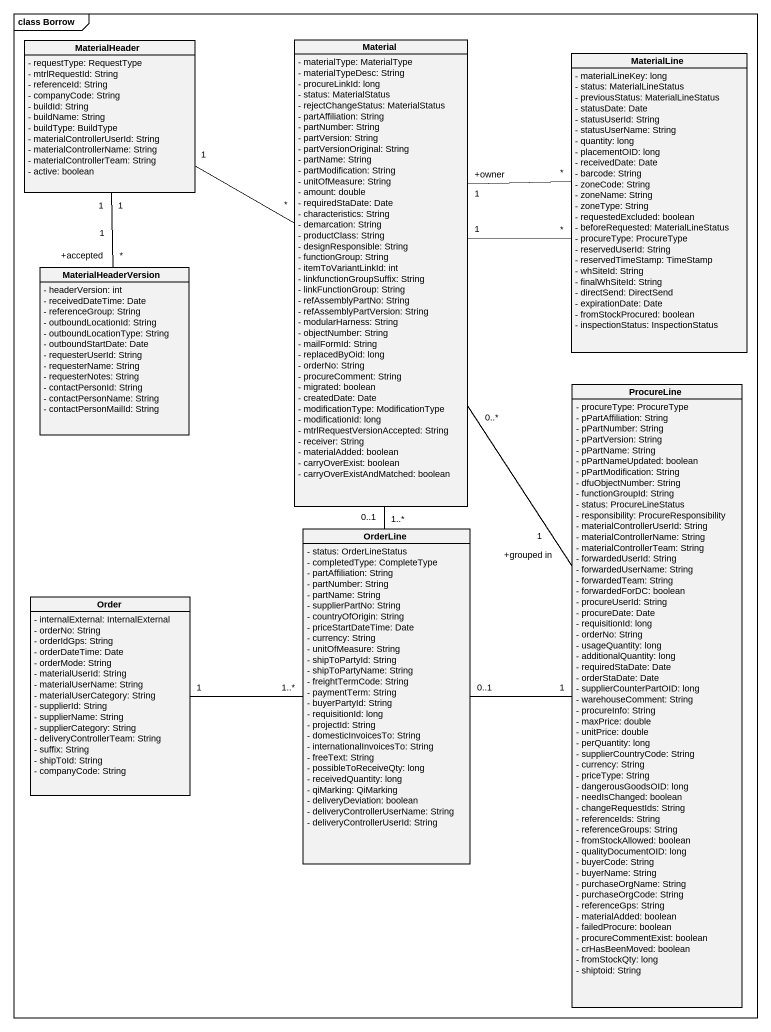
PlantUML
@startuml
mainframe class Borrow
hide circle
hide empty members
skinparam classAttributeIconSize 0
class MaterialHeader {
  - requestType: RequestType
  - mtrlRequestId: String
  - referenceId: String
  - companyCode: String
  - buildId: String
  - buildName: String
  - buildType: BuildType
  - materialControllerUserId: String
  - materialControllerName: String
  - materialControllerTeam: String
  - active: boolean
}
class Material {
  - materialType: MaterialType
  - materialTypeDesc: String
  - procureLinkId: long
  - status: MaterialStatus
  - rejectChangeStatus: MaterialStatus
  - partAffiliation: String
  - partNumber: String
  - partVersion: String
  - partVersionOriginal: String
  - partName: String
  - partModification: String
  - unitOfMeasure: String
  - amount: double
  - requiredStaDate: Date
  - characteristics: String
  - demarcation: String
  - productClass: String
  - designResponsible: String
  - functionGroup: String
  - itemToVariantLinkId: int
  - linkfunctionGroupSuffix: String
  - linkFunctionGroup: String
  - refAssemblyPartNo: String
  - refAssemblyPartVersion: String
  - modularHarness: String
  - objectNumber: String
  - mailFormId: String
  - replacedByOid: long
  - orderNo: String
  - procureComment: String
  - migrated: boolean
  - createdDate: Date
  - modificationType: ModificationType
  - modificationId: long
  - mtrlRequestVersionAccepted: String
  - receiver: String
  - materialAdded: boolean
  - carryOverExist: boolean
  - carryOverExistAndMatched: boolean
}
class MaterialLine {
  - materialLineKey: long
  - status: MaterialLineStatus
  - previousStatus: MaterialLineStatus
  - statusDate: Date
  - statusUserId: String
  - statusUserName: String
  - quantity: long
  - placementOID: long
  - receivedDate: Date
  - barcode: String
  - zoneCode: String
  - zoneName: String
  - zoneType: String
  - requestedExcluded: boolean
  - beforeRequested: MaterialLineStatus
  - procureType: ProcureType
  - reservedUserId: String
  - reservedTimeStamp: TimeStamp
  - whSiteId: String
  - finalWhSiteId: String
  - directSend: DirectSend
  - expirationDate: Date
  - fromStockProcured: boolean
  - inspectionStatus: InspectionStatus
}
class MaterialHeaderVersion {
  - headerVersion: int
  - receivedDateTime: Date
  - referenceGroup: String
  - outboundLocationId: String
  - outboundLocationType: String
  - outboundStartDate: Date
  - requesterUserId: String
  - requesterName: String
  - requesterNotes: String
  - contactPersonId: String
  - contactPersonName: String
  - contactPersonMailId: String
}
class ProcureLine {
  - procureType: ProcureType
  - pPartAffiliation: String
  - pPartNumber: String
  - pPartVersion: String
  - pPartName: String
  - pPartNameUpdated: boolean
  - pPartModification: String
  - dfuObjectNumber: String
  - functionGroupId: String
  - status: ProcureLineStatus
  - responsibility: ProcureResponsibility
  - materialControllerUserId: String
  - materialControllerName: String
  - materialControllerTeam: String
  - forwardedUserId: String
  - forwardedUserName: String
  - forwardedTeam: String
  - forwardedForDC: boolean
  - procureUserId: String
  - procureDate: Date
  - requisitionId: long
  - orderNo: String
  - usageQuantity: long
  - additionalQuantity: long
  - requiredStaDate: Date
  - orderStaDate: Date
  - supplierCounterPartOID: long
  - warehouseComment: String
  - procureInfo: String
  - maxPrice: double
  - unitPrice: double
  - perQuantity: long
  - supplierCountryCode: String
  - currency: String
  - priceType: String
  - dangerousGoodsOID: long
  - needIsChanged: boolean
  - changeRequestIds: String
  - referenceIds: String
  - referenceGroups: String
  - fromStockAllowed: boolean
  - qualityDocumentOID: long
  - buyerCode: String
  - buyerName: String
  - purchaseOrgName: String
  - purchaseOrgCode: String
  - referenceGps: String
  - materialAdded: boolean
  - failedProcure: boolean
  - procureCommentExist: boolean
  - crHasBeenMoved: boolean
  - fromStockQty: long
  - shiptoid: String
}
class OrderLine {
  - status: OrderLineStatus
  - completedType: CompleteType
  - partAffiliation: String
  - partNumber: String
  - partName: String
  - supplierPartNo: String
  - countryOfOrigin: String
  - priceStartDateTime: Date
  - currency: String
  - unitOfMeasure: String
  - shipToPartyId: String
  - shipToPartyName: String
  - freightTermCode: String
  - paymentTerm: String
  - buyerPartyId: String
  - requisitionId: long
  - projectId: String
  - domesticInvoicesTo: String
  - internationalInvoicesTo: String
  - freeText: String
  - possibleToReceiveQty: long
  - receivedQuantity: long
  - qiMarking: QiMarking
  - deliveryDeviation: boolean
  - deliveryControllerUserName: String
  - deliveryControllerUserId: String
}
class Order {
  - internalExternal: InternalExternal
  - orderNo: String
  - orderIdGps: String
  - orderDateTime: Date
  - orderMode: String
  - materialUserId: String
  - materialUserName: String
  - materialUserCategory: String
  - supplierId: String
  - supplierName: String
  - supplierCategory: String
  - deliveryControllerTeam: String
  - suffix: String
  - shipToId: String
  - companyCode: String
}
MaterialHeader "1" -right- "*" Material
MaterialHeader "1" -- "*" MaterialHeaderVersion
MaterialHeader "1" -- "+accepted\n1" MaterialHeaderVersion
Material "+owner\n1" -right- "*" MaterialLine
Material "1" -right- "*" MaterialLine
Material "0..*" -- "+grouped in\n1" ProcureLine
Material "1..*" -- "0..1" OrderLine
OrderLine "0..1" -right- "1" ProcureLine
Order "1" -right- "1..*" OrderLine
@enduml
